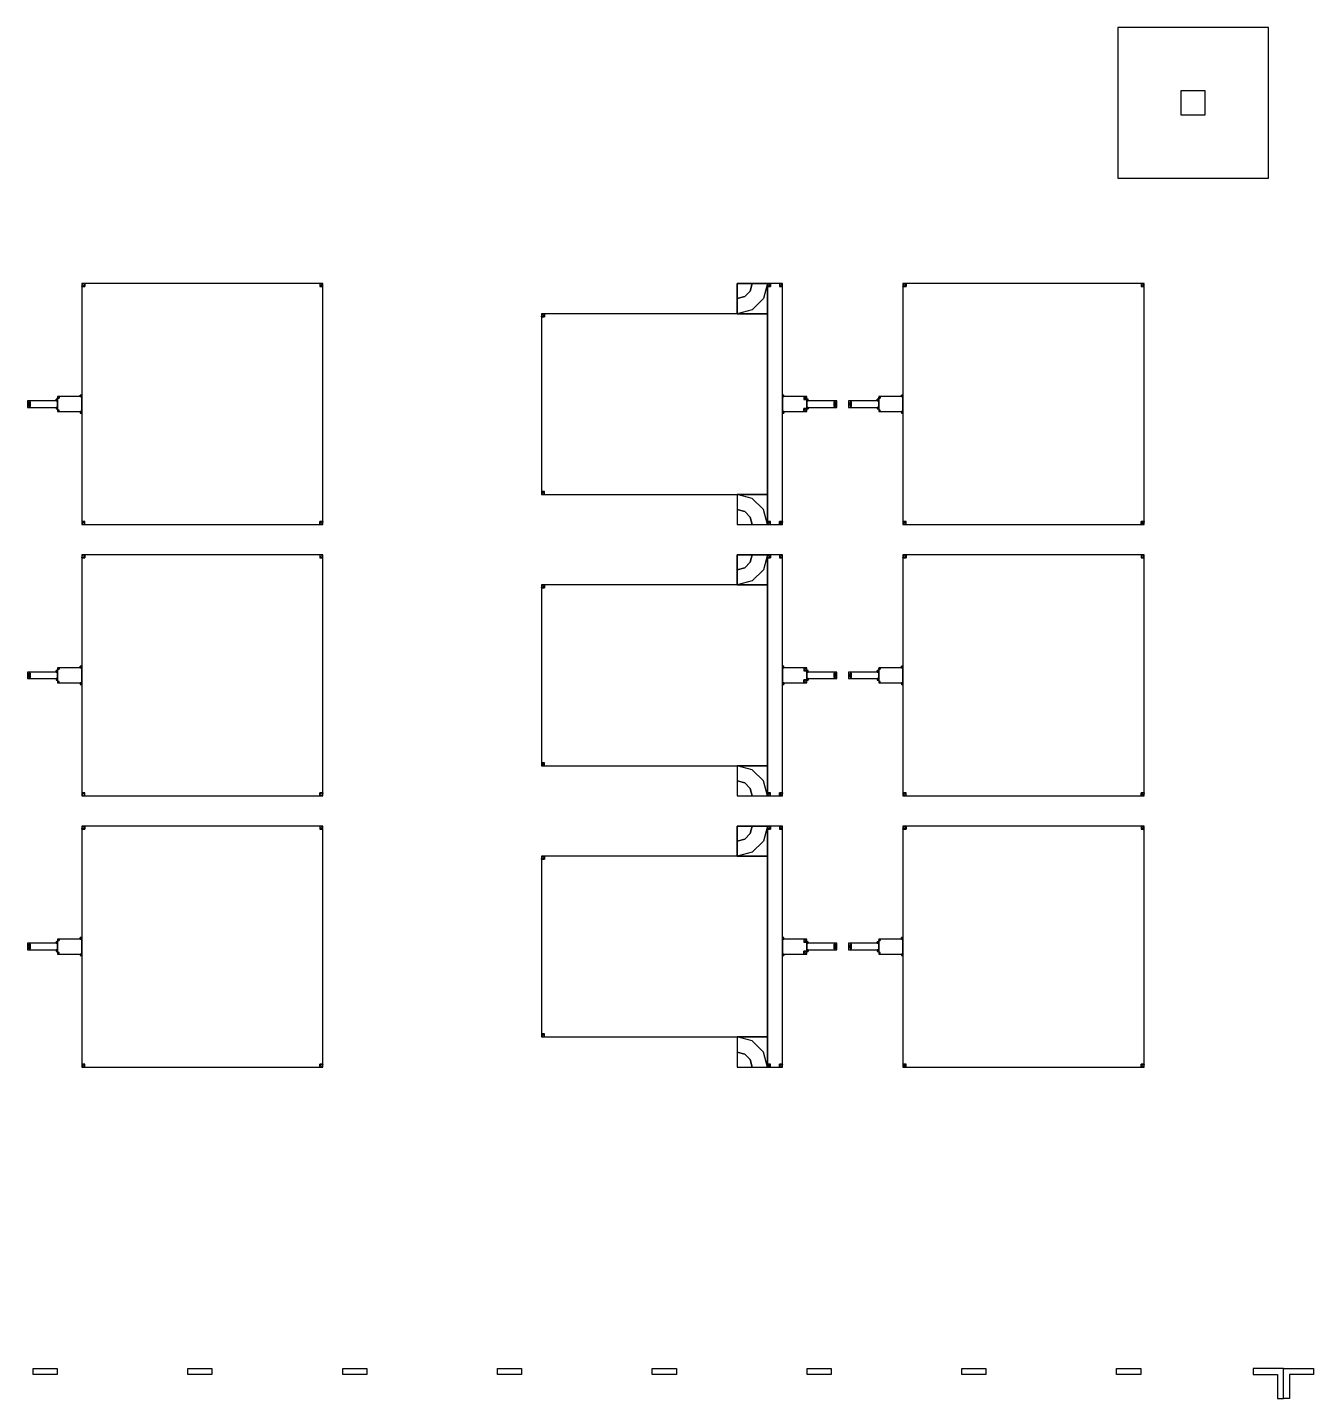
# Model space of a CAD drawing. Extents: x -50899 to 50899, y -48295 to 50898.
# Drawn here: x -35243 to -30975, y 24150 to 28700 of the extents above; entities that cross this region are included whole.
import ezdxf

# ---------------------------------------------------------------- set-up
doc = ezdxf.new("R2010")
doc.units = 0

# ---------------------------------------------------------------- blocks, each defined once
blk = doc.blocks.new('A')
for points in [[(5000, 52850), (5000, 52350), (5500, 52350), (5500, 52850), (5000, 52850)], [(5210, 52640), (5210, 52560), (5290, 52560), (5290, 52640), (5210, 52640)], [(1562.5, 51200), (2362.5, 51200), (2362.5, 52000), (1562.5, 52000), (1562.5, 51200)], [(1562.5, 52000), (1562.5, 51990), (1572.5, 51990), (1572.5, 52000), (1562.5, 52000)], [(1562.5, 51990), (1563.8, 51995), (1567.5, 51998.7), (1572.5, 52000), (1572.5, 51995), (1570, 51994.3), (1568.2, 51992.5), (1567.5, 51990), (1562.5, 51990)], [(1567.5, 51990), (1568.2, 51992.5), (1570, 51994.3), (1572.5, 51995), (1572.5, 51990), (1572.5, 51990), (1572.5, 51990), (1572.5, 51990), (1567.5, 51990)], [(2352.5, 52000), (2352.5, 51990), (2362.5, 51990), (2362.5, 52000), (2352.5, 52000)], [(2362.5, 51990), (2361.2, 51995), (2357.5, 51998.7), (2352.5, 52000), (2352.5, 51995), (2355, 51994.3), (2356.8, 51992.5), (2357.5, 51990), (2362.5, 51990)], [(2357.5, 51990), (2356.8, 51992.5), (2355, 51994.3), (2352.5, 51995), (2352.5, 51990), (2352.5, 51990), (2352.5, 51990), (2352.5, 51990), (2357.5, 51990)], [(3837.5, 51900), (3837.5, 52000), (3737.5, 52000), (3737.5, 51900), (3837.5, 51900)], [(3837.5, 52000), (3824.1, 51950), (3787.5, 51913.4), (3737.5, 51900), (3737.5, 51950), (3762.5, 51956.7), (3780.8, 51975), (3787.5, 52000), (3837.5, 52000)], [(3787.5, 52000), (3780.8, 51975), (3762.5, 51956.7), (3737.5, 51950), (3737.5, 52000), (3737.5, 52000), (3737.5, 52000), (3737.5, 52000), (3787.5, 52000)], [(3887.5, 52000), (3837.5, 52000), (3837.5, 51200), (3887.5, 51200), (3887.5, 52000)], [(3837.5, 52000), (3837.5, 51990), (3847.5, 51990), (3847.5, 52000), (3837.5, 52000)], [(3837.5, 51990), (3838.8, 51995), (3842.5, 51998.7), (3847.5, 52000), (3847.5, 51995), (3845, 51994.3), (3843.2, 51992.5), (3842.5, 51990), (3837.5, 51990)], [(3842.5, 51990), (3843.2, 51992.5), (3845, 51994.3), (3847.5, 51995), (3847.5, 51990), (3847.5, 51990), (3847.5, 51990), (3847.5, 51990), (3842.5, 51990)], [(3877.5, 52000), (3877.5, 51990), (3887.5, 51990), (3887.5, 52000), (3877.5, 52000)], [(3887.5, 51990), (3886.2, 51995), (3882.5, 51998.7), (3877.5, 52000), (3877.5, 51995), (3880, 51994.3), (3881.8, 51992.5), (3882.5, 51990), (3887.5, 51990)], [(3882.5, 51990), (3881.8, 51992.5), (3880, 51994.3), (3877.5, 51995), (3877.5, 51990), (3877.5, 51990), (3877.5, 51990), (3877.5, 51990), (3882.5, 51990)], [(4287.5, 51200), (5087.5, 51200), (5087.5, 52000), (4287.5, 52000), (4287.5, 51200)], [(4287.5, 52000), (4287.5, 51990), (4297.5, 51990), (4297.5, 52000), (4287.5, 52000)], [(4287.5, 51990), (4288.8, 51995), (4292.5, 51998.7), (4297.5, 52000), (4297.5, 51995), (4295, 51994.3), (4293.2, 51992.5), (4292.5, 51990), (4287.5, 51990)], [(4292.5, 51990), (4293.2, 51992.5), (4295, 51994.3), (4297.5, 51995), (4297.5, 51990), (4297.5, 51990), (4297.5, 51990), (4297.5, 51990), (4292.5, 51990)], [(5077.5, 52000), (5077.5, 51990), (5087.5, 51990), (5087.5, 52000), (5077.5, 52000)], [(5087.5, 51990), (5086.2, 51995), (5082.5, 51998.7), (5077.5, 52000), (5077.5, 51995), (5080, 51994.3), (5081.8, 51992.5), (5082.5, 51990), (5087.5, 51990)], [(5082.5, 51990), (5081.8, 51992.5), (5080, 51994.3), (5077.5, 51995), (5077.5, 51990), (5077.5, 51990), (5077.5, 51990), (5077.5, 51990), (5082.5, 51990)], [(3837.5, 51900), (3087.5, 51900), (3087.5, 51300), (3837.5, 51300), (3837.5, 51900)], [(3087.5, 51900), (3087.5, 51890), (3097.5, 51890), (3097.5, 51900), (3087.5, 51900)], [(3087.5, 51890), (3088.8, 51895), (3092.5, 51898.7), (3097.5, 51900), (3097.5, 51895), (3095, 51894.3), (3093.2, 51892.5), (3092.5, 51890), (3087.5, 51890)], [(3092.5, 51890), (3093.2, 51892.5), (3095, 51894.3), (3097.5, 51895), (3097.5, 51890), (3097.5, 51890), (3097.5, 51890), (3097.5, 51890), (3092.5, 51890)], [(1382, 51589), (1482, 51589), (1482, 51611), (1382, 51611), (1382, 51589)], [(1382, 51597.5), (1387, 51597.5), (1387, 51602.5), (1382, 51602.5), (1382, 51597.5)], [(1387, 51592.5), (1392, 51592.5), (1392, 51607.5), (1387, 51607.5), (1387, 51592.5)], [(1482, 51611), (1482, 51616), (1477, 51616), (1477, 51611), (1482, 51611)], [(1482, 51616), (1481.3, 51613.5), (1479.5, 51611.7), (1477, 51611), (1477, 51613.5), (1478.2, 51613.8), (1479.2, 51614.8), (1479.5, 51616), (1482, 51616)], [(1479.5, 51616), (1479.2, 51614.8), (1478.2, 51613.8), (1477, 51613.5), (1477, 51616), (1477, 51616), (1477, 51616), (1477, 51616), (1479.5, 51616)], [(1482, 51575), (1562.5, 51575), (1562.5, 51625), (1482, 51625), (1482, 51575)], [(1482, 51625), (1482, 51620), (1487, 51620), (1487, 51625), (1482, 51625)], [(1482, 51620), (1482.7, 51622.5), (1484.5, 51624.3), (1487, 51625), (1487, 51622.5), (1485.8, 51622.2), (1484.8, 51621.2), (1484.5, 51620), (1482, 51620)], [(1484.5, 51620), (1484.8, 51621.2), (1485.8, 51622.2), (1487, 51622.5), (1487, 51620), (1487, 51620), (1487, 51620), (1487, 51620), (1484.5, 51620)], [(1562.5, 51625), (1562.5, 51630), (1557.5, 51630), (1557.5, 51625), (1562.5, 51625)], [(1562.5, 51630), (1561.8, 51627.5), (1560, 51625.7), (1557.5, 51625), (1557.5, 51627.5), (1558.8, 51627.8), (1559.7, 51628.8), (1560, 51630), (1562.5, 51630)], [(1560, 51630), (1559.7, 51628.8), (1558.8, 51627.8), (1557.5, 51627.5), (1557.5, 51630), (1557.5, 51630), (1557.5, 51630), (1557.5, 51630), (1560, 51630)], [(3892.5, 51625), (3892.5, 51630), (3887.5, 51630), (3887.5, 51625), (3892.5, 51625)], [(3887.5, 51630), (3888.2, 51627.5), (3890, 51625.7), (3892.5, 51625), (3892.5, 51627.5), (3891.2, 51627.8), (3890.3, 51628.8), (3890, 51630), (3887.5, 51630)], [(3968, 51625), (3887.5, 51625), (3887.5, 51575), (3968, 51575), (3968, 51625)], [(3890, 51630), (3890.3, 51628.8), (3891.2, 51627.8), (3892.5, 51627.5), (3892.5, 51630), (3892.5, 51630), (3892.5, 51630), (3892.5, 51630), (3890, 51630)], [(3958, 51625), (3958, 51615), (3968, 51615), (3968, 51625), (3958, 51625)], [(3968, 51615), (3966.7, 51620), (3963, 51623.7), (3958, 51625), (3958, 51620), (3960.5, 51619.3), (3962.3, 51617.5), (3963, 51615), (3968, 51615)], [(3963, 51615), (3962.3, 51617.5), (3960.5, 51619.3), (3958, 51620), (3958, 51615), (3958, 51615), (3958, 51615), (3958, 51615), (3963, 51615)], [(3973, 51611), (3973, 51616), (3968, 51616), (3968, 51611), (3973, 51611)], [(3968, 51616), (3968.7, 51613.5), (3970.5, 51611.7), (3973, 51611), (3973, 51613.5), (3971.8, 51613.8), (3970.8, 51614.8), (3970.5, 51616), (3968, 51616)], [(4068, 51611), (3968, 51611), (3968, 51589), (4068, 51589), (4068, 51611)], [(3970.5, 51616), (3970.8, 51614.8), (3971.8, 51613.8), (3973, 51613.5), (3973, 51616), (3973, 51616), (3973, 51616), (3973, 51616), (3970.5, 51616)], [(4063, 51607.5), (4058, 51607.5), (4058, 51592.5), (4063, 51592.5), (4063, 51607.5)], [(4068, 51602.5), (4063, 51602.5), (4063, 51597.5), (4068, 51597.5), (4068, 51602.5)], [(4107, 51589), (4207, 51589), (4207, 51611), (4107, 51611), (4107, 51589)], [(4107, 51597.5), (4112, 51597.5), (4112, 51602.5), (4107, 51602.5), (4107, 51597.5)], [(4112, 51592.5), (4117, 51592.5), (4117, 51607.5), (4112, 51607.5), (4112, 51592.5)], [(4207, 51611), (4207, 51616), (4202, 51616), (4202, 51611), (4207, 51611)], [(4207, 51616), (4206.3, 51613.5), (4204.5, 51611.7), (4202, 51611), (4202, 51613.5), (4203.2, 51613.8), (4204.2, 51614.8), (4204.5, 51616), (4207, 51616)], [(4204.5, 51616), (4204.2, 51614.8), (4203.2, 51613.8), (4202, 51613.5), (4202, 51616), (4202, 51616), (4202, 51616), (4202, 51616), (4204.5, 51616)], [(4207, 51575), (4287.5, 51575), (4287.5, 51625), (4207, 51625), (4207, 51575)], [(4207, 51625), (4207, 51620), (4212, 51620), (4212, 51625), (4207, 51625)], [(4207, 51620), (4207.7, 51622.5), (4209.5, 51624.3), (4212, 51625), (4212, 51622.5), (4210.8, 51622.2), (4209.8, 51621.2), (4209.5, 51620), (4207, 51620)], [(4209.5, 51620), (4209.8, 51621.2), (4210.8, 51622.2), (4212, 51622.5), (4212, 51620), (4212, 51620), (4212, 51620), (4212, 51620), (4209.5, 51620)], [(4287.5, 51625), (4287.5, 51630), (4282.5, 51630), (4282.5, 51625), (4287.5, 51625)], [(4287.5, 51630), (4286.8, 51627.5), (4285, 51625.7), (4282.5, 51625), (4282.5, 51627.5), (4283.8, 51627.8), (4284.7, 51628.8), (4285, 51630), (4287.5, 51630)], [(4285, 51630), (4284.7, 51628.8), (4283.8, 51627.8), (4282.5, 51627.5), (4282.5, 51630), (4282.5, 51630), (4282.5, 51630), (4282.5, 51630), (4285, 51630)], [(1477, 51589), (1477, 51584), (1482, 51584), (1482, 51589), (1477, 51589)], [(1482, 51584), (1481.3, 51586.5), (1479.5, 51588.3), (1477, 51589), (1477, 51586.5), (1478.2, 51586.2), (1479.2, 51585.2), (1479.5, 51584), (1482, 51584)], [(1479.5, 51584), (1479.2, 51585.2), (1478.2, 51586.2), (1477, 51586.5), (1477, 51584), (1477, 51584), (1477, 51584), (1477, 51584), (1479.5, 51584)], [(1487, 51575), (1487, 51580), (1482, 51580), (1482, 51575), (1487, 51575)], [(1482, 51580), (1482.7, 51577.5), (1484.5, 51575.7), (1487, 51575), (1487, 51577.5), (1485.8, 51577.8), (1484.8, 51578.8), (1484.5, 51580), (1482, 51580)], [(1484.5, 51580), (1484.8, 51578.8), (1485.8, 51577.8), (1487, 51577.5), (1487, 51580), (1487, 51580), (1487, 51580), (1487, 51580), (1484.5, 51580)], [(1557.5, 51575), (1557.5, 51570), (1562.5, 51570), (1562.5, 51575), (1557.5, 51575)], [(1562.5, 51570), (1561.8, 51572.5), (1560, 51574.3), (1557.5, 51575), (1557.5, 51572.5), (1558.8, 51572.2), (1559.7, 51571.2), (1560, 51570), (1562.5, 51570)], [(1560, 51570), (1559.7, 51571.2), (1558.8, 51572.2), (1557.5, 51572.5), (1557.5, 51570), (1557.5, 51570), (1557.5, 51570), (1557.5, 51570), (1560, 51570)], [(3887.5, 51575), (3887.5, 51570), (3892.5, 51570), (3892.5, 51575), (3887.5, 51575)], [(3887.5, 51570), (3888.2, 51572.5), (3890, 51574.3), (3892.5, 51575), (3892.5, 51572.5), (3891.2, 51572.2), (3890.3, 51571.2), (3890, 51570), (3887.5, 51570)], [(3890, 51570), (3890.3, 51571.2), (3891.2, 51572.2), (3892.5, 51572.5), (3892.5, 51570), (3892.5, 51570), (3892.5, 51570), (3892.5, 51570), (3890, 51570)], [(3968, 51575), (3968, 51585), (3958, 51585), (3958, 51575), (3968, 51575)], [(3968, 51585), (3966.7, 51580), (3963, 51576.3), (3958, 51575), (3958, 51580), (3960.5, 51580.7), (3962.3, 51582.5), (3963, 51585), (3968, 51585)], [(3963, 51585), (3962.3, 51582.5), (3960.5, 51580.7), (3958, 51580), (3958, 51585), (3958, 51585), (3958, 51585), (3958, 51585), (3963, 51585)], [(3968, 51589), (3968, 51584), (3973, 51584), (3973, 51589), (3968, 51589)], [(3968, 51584), (3968.7, 51586.5), (3970.5, 51588.3), (3973, 51589), (3973, 51586.5), (3971.8, 51586.2), (3970.8, 51585.2), (3970.5, 51584), (3968, 51584)], [(3970.5, 51584), (3970.8, 51585.2), (3971.8, 51586.2), (3973, 51586.5), (3973, 51584), (3973, 51584), (3973, 51584), (3973, 51584), (3970.5, 51584)], [(4202, 51589), (4202, 51584), (4207, 51584), (4207, 51589), (4202, 51589)], [(4207, 51584), (4206.3, 51586.5), (4204.5, 51588.3), (4202, 51589), (4202, 51586.5), (4203.2, 51586.2), (4204.2, 51585.2), (4204.5, 51584), (4207, 51584)], [(4204.5, 51584), (4204.2, 51585.2), (4203.2, 51586.2), (4202, 51586.5), (4202, 51584), (4202, 51584), (4202, 51584), (4202, 51584), (4204.5, 51584)], [(4212, 51575), (4212, 51580), (4207, 51580), (4207, 51575), (4212, 51575)], [(4207, 51580), (4207.7, 51577.5), (4209.5, 51575.7), (4212, 51575), (4212, 51577.5), (4210.8, 51577.8), (4209.8, 51578.8), (4209.5, 51580), (4207, 51580)], [(4209.5, 51580), (4209.8, 51578.8), (4210.8, 51577.8), (4212, 51577.5), (4212, 51580), (4212, 51580), (4212, 51580), (4212, 51580), (4209.5, 51580)], [(4282.5, 51575), (4282.5, 51570), (4287.5, 51570), (4287.5, 51575), (4282.5, 51575)], [(4287.5, 51570), (4286.8, 51572.5), (4285, 51574.3), (4282.5, 51575), (4282.5, 51572.5), (4283.8, 51572.2), (4284.7, 51571.2), (4285, 51570), (4287.5, 51570)], [(4285, 51570), (4284.7, 51571.2), (4283.8, 51572.2), (4282.5, 51572.5), (4282.5, 51570), (4282.5, 51570), (4282.5, 51570), (4282.5, 51570), (4285, 51570)], [(3097.5, 51300), (3097.5, 51310), (3087.5, 51310), (3087.5, 51300), (3097.5, 51300)], [(3087.5, 51310), (3088.8, 51305), (3092.5, 51301.3), (3097.5, 51300), (3097.5, 51305), (3095, 51305.7), (3093.2, 51307.5), (3092.5, 51310), (3087.5, 51310)], [(3092.5, 51310), (3093.2, 51307.5), (3095, 51305.7), (3097.5, 51305), (3097.5, 51310), (3097.5, 51310), (3097.5, 51310), (3097.5, 51310), (3092.5, 51310)], [(3737.5, 51300), (3737.5, 51200), (3837.5, 51200), (3837.5, 51300), (3737.5, 51300)], [(3837.5, 51200), (3824.1, 51250), (3787.5, 51286.6), (3737.5, 51300), (3737.5, 51250), (3762.5, 51243.3), (3780.8, 51225), (3787.5, 51200), (3837.5, 51200)], [(3787.5, 51200), (3780.8, 51225), (3762.5, 51243.3), (3737.5, 51250), (3737.5, 51200), (3737.5, 51200), (3737.5, 51200), (3737.5, 51200), (3787.5, 51200)], [(1572.5, 51200), (1572.5, 51210), (1562.5, 51210), (1562.5, 51200), (1572.5, 51200)], [(1562.5, 51210), (1563.8, 51205), (1567.5, 51201.3), (1572.5, 51200), (1572.5, 51205), (1570, 51205.7), (1568.2, 51207.5), (1567.5, 51210), (1562.5, 51210)], [(1567.5, 51210), (1568.2, 51207.5), (1570, 51205.7), (1572.5, 51205), (1572.5, 51210), (1572.5, 51210), (1572.5, 51210), (1572.5, 51210), (1567.5, 51210)], [(2362.5, 51200), (2362.5, 51210), (2352.5, 51210), (2352.5, 51200), (2362.5, 51200)], [(2362.5, 51210), (2361.2, 51205), (2357.5, 51201.3), (2352.5, 51200), (2352.5, 51205), (2355, 51205.7), (2356.8, 51207.5), (2357.5, 51210), (2362.5, 51210)], [(2357.5, 51210), (2356.8, 51207.5), (2355, 51205.7), (2352.5, 51205), (2352.5, 51210), (2352.5, 51210), (2352.5, 51210), (2352.5, 51210), (2357.5, 51210)], [(3847.5, 51200), (3847.5, 51210), (3837.5, 51210), (3837.5, 51200), (3847.5, 51200)], [(3837.5, 51210), (3838.8, 51205), (3842.5, 51201.3), (3847.5, 51200), (3847.5, 51205), (3845, 51205.7), (3843.2, 51207.5), (3842.5, 51210), (3837.5, 51210)], [(3842.5, 51210), (3843.2, 51207.5), (3845, 51205.7), (3847.5, 51205), (3847.5, 51210), (3847.5, 51210), (3847.5, 51210), (3847.5, 51210), (3842.5, 51210)], [(3887.5, 51200), (3887.5, 51210), (3877.5, 51210), (3877.5, 51200), (3887.5, 51200)], [(3887.5, 51210), (3886.2, 51205), (3882.5, 51201.3), (3877.5, 51200), (3877.5, 51205), (3880, 51205.7), (3881.8, 51207.5), (3882.5, 51210), (3887.5, 51210)], [(3882.5, 51210), (3881.8, 51207.5), (3880, 51205.7), (3877.5, 51205), (3877.5, 51210), (3877.5, 51210), (3877.5, 51210), (3877.5, 51210), (3882.5, 51210)], [(4297.5, 51200), (4297.5, 51210), (4287.5, 51210), (4287.5, 51200), (4297.5, 51200)], [(4287.5, 51210), (4288.8, 51205), (4292.5, 51201.3), (4297.5, 51200), (4297.5, 51205), (4295, 51205.7), (4293.2, 51207.5), (4292.5, 51210), (4287.5, 51210)], [(4292.5, 51210), (4293.2, 51207.5), (4295, 51205.7), (4297.5, 51205), (4297.5, 51210), (4297.5, 51210), (4297.5, 51210), (4297.5, 51210), (4292.5, 51210)], [(5087.5, 51200), (5087.5, 51210), (5077.5, 51210), (5077.5, 51200), (5087.5, 51200)], [(5087.5, 51210), (5086.2, 51205), (5082.5, 51201.3), (5077.5, 51200), (5077.5, 51205), (5080, 51205.7), (5081.8, 51207.5), (5082.5, 51210), (5087.5, 51210)], [(5082.5, 51210), (5081.8, 51207.5), (5080, 51205.7), (5077.5, 51205), (5077.5, 51210), (5077.5, 51210), (5077.5, 51210), (5077.5, 51210), (5082.5, 51210)], [(1562.5, 50300), (2362.5, 50300), (2362.5, 51100), (1562.5, 51100), (1562.5, 50300)], [(1562.5, 51100), (1562.5, 51090), (1572.5, 51090), (1572.5, 51100), (1562.5, 51100)], [(1562.5, 51090), (1563.8, 51095), (1567.5, 51098.7), (1572.5, 51100), (1572.5, 51095), (1570, 51094.3), (1568.2, 51092.5), (1567.5, 51090), (1562.5, 51090)], [(2352.5, 51100), (2352.5, 51090), (2362.5, 51090), (2362.5, 51100), (2352.5, 51100)], [(2362.5, 51090), (2361.2, 51095), (2357.5, 51098.7), (2352.5, 51100), (2352.5, 51095), (2355, 51094.3), (2356.8, 51092.5), (2357.5, 51090), (2362.5, 51090)], [(3837.5, 51000), (3837.5, 51100), (3737.5, 51100), (3737.5, 51000), (3837.5, 51000)], [(3837.5, 51100), (3824.1, 51050), (3787.5, 51013.4), (3737.5, 51000), (3737.5, 51050), (3762.5, 51056.7), (3780.8, 51075), (3787.5, 51100), (3837.5, 51100)], [(3787.5, 51100), (3780.8, 51075), (3762.5, 51056.7), (3737.5, 51050), (3737.5, 51100), (3737.5, 51100), (3737.5, 51100), (3737.5, 51100), (3787.5, 51100)], [(3887.5, 51100), (3837.5, 51100), (3837.5, 50300), (3887.5, 50300), (3887.5, 51100)], [(3837.5, 51100), (3837.5, 51090), (3847.5, 51090), (3847.5, 51100), (3837.5, 51100)], [(3837.5, 51090), (3838.8, 51095), (3842.5, 51098.7), (3847.5, 51100), (3847.5, 51095), (3845, 51094.3), (3843.2, 51092.5), (3842.5, 51090), (3837.5, 51090)], [(3877.5, 51100), (3877.5, 51090), (3887.5, 51090), (3887.5, 51100), (3877.5, 51100)], [(3887.5, 51090), (3886.2, 51095), (3882.5, 51098.7), (3877.5, 51100), (3877.5, 51095), (3880, 51094.3), (3881.8, 51092.5), (3882.5, 51090), (3887.5, 51090)], [(4287.5, 50300), (5087.5, 50300), (5087.5, 51100), (4287.5, 51100), (4287.5, 50300)], [(4287.5, 51100), (4287.5, 51090), (4297.5, 51090), (4297.5, 51100), (4287.5, 51100)], [(4287.5, 51090), (4288.8, 51095), (4292.5, 51098.7), (4297.5, 51100), (4297.5, 51095), (4295, 51094.3), (4293.2, 51092.5), (4292.5, 51090), (4287.5, 51090)], [(5077.5, 51100), (5077.5, 51090), (5087.5, 51090), (5087.5, 51100), (5077.5, 51100)], [(5087.5, 51090), (5086.2, 51095), (5082.5, 51098.7), (5077.5, 51100), (5077.5, 51095), (5080, 51094.3), (5081.8, 51092.5), (5082.5, 51090), (5087.5, 51090)], [(1567.5, 51090), (1568.2, 51092.5), (1570, 51094.3), (1572.5, 51095), (1572.5, 51090), (1572.5, 51090), (1572.5, 51090), (1572.5, 51090), (1567.5, 51090)], [(2357.5, 51090), (2356.8, 51092.5), (2355, 51094.3), (2352.5, 51095), (2352.5, 51090), (2352.5, 51090), (2352.5, 51090), (2352.5, 51090), (2357.5, 51090)], [(3842.5, 51090), (3843.2, 51092.5), (3845, 51094.3), (3847.5, 51095), (3847.5, 51090), (3847.5, 51090), (3847.5, 51090), (3847.5, 51090), (3842.5, 51090)], [(3882.5, 51090), (3881.8, 51092.5), (3880, 51094.3), (3877.5, 51095), (3877.5, 51090), (3877.5, 51090), (3877.5, 51090), (3877.5, 51090), (3882.5, 51090)], [(4292.5, 51090), (4293.2, 51092.5), (4295, 51094.3), (4297.5, 51095), (4297.5, 51090), (4297.5, 51090), (4297.5, 51090), (4297.5, 51090), (4292.5, 51090)], [(5082.5, 51090), (5081.8, 51092.5), (5080, 51094.3), (5077.5, 51095), (5077.5, 51090), (5077.5, 51090), (5077.5, 51090), (5077.5, 51090), (5082.5, 51090)], [(3837.5, 51000), (3087.5, 51000), (3087.5, 50400), (3837.5, 50400), (3837.5, 51000)], [(3087.5, 51000), (3087.5, 50990), (3097.5, 50990), (3097.5, 51000), (3087.5, 51000)], [(3087.5, 50990), (3088.8, 50995), (3092.5, 50998.7), (3097.5, 51000), (3097.5, 50995), (3095, 50994.3), (3093.2, 50992.5), (3092.5, 50990), (3087.5, 50990)], [(3092.5, 50990), (3093.2, 50992.5), (3095, 50994.3), (3097.5, 50995), (3097.5, 50990), (3097.5, 50990), (3097.5, 50990), (3097.5, 50990), (3092.5, 50990)], [(1382, 50689), (1482, 50689), (1482, 50711), (1382, 50711), (1382, 50689)], [(1382, 50697.5), (1387, 50697.5), (1387, 50702.5), (1382, 50702.5), (1382, 50697.5)], [(1387, 50692.5), (1392, 50692.5), (1392, 50707.5), (1387, 50707.5), (1387, 50692.5)], [(1482, 50711), (1482, 50716), (1477, 50716), (1477, 50711), (1482, 50711)], [(1482, 50716), (1481.3, 50713.5), (1479.5, 50711.7), (1477, 50711), (1477, 50713.5), (1478.2, 50713.8), (1479.2, 50714.8), (1479.5, 50716), (1482, 50716)], [(1479.5, 50716), (1479.2, 50714.8), (1478.2, 50713.8), (1477, 50713.5), (1477, 50716), (1477, 50716), (1477, 50716), (1477, 50716), (1479.5, 50716)], [(1477, 50689), (1477, 50684), (1482, 50684), (1482, 50689), (1477, 50689)], [(1482, 50684), (1481.3, 50686.5), (1479.5, 50688.3), (1477, 50689), (1477, 50686.5), (1478.2, 50686.2), (1479.2, 50685.2), (1479.5, 50684), (1482, 50684)], [(1482, 50675), (1562.5, 50675), (1562.5, 50725), (1482, 50725), (1482, 50675)], [(1482, 50725), (1482, 50720), (1487, 50720), (1487, 50725), (1482, 50725)], [(1482, 50720), (1482.7, 50722.5), (1484.5, 50724.3), (1487, 50725), (1487, 50722.5), (1485.8, 50722.2), (1484.8, 50721.2), (1484.5, 50720), (1482, 50720)], [(1484.5, 50720), (1484.8, 50721.2), (1485.8, 50722.2), (1487, 50722.5), (1487, 50720), (1487, 50720), (1487, 50720), (1487, 50720), (1484.5, 50720)], [(1562.5, 50725), (1562.5, 50730), (1557.5, 50730), (1557.5, 50725), (1562.5, 50725)], [(1562.5, 50730), (1561.8, 50727.5), (1560, 50725.7), (1557.5, 50725), (1557.5, 50727.5), (1558.8, 50727.8), (1559.7, 50728.8), (1560, 50730), (1562.5, 50730)], [(1560, 50730), (1559.7, 50728.8), (1558.8, 50727.8), (1557.5, 50727.5), (1557.5, 50730), (1557.5, 50730), (1557.5, 50730), (1557.5, 50730), (1560, 50730)], [(3892.5, 50725), (3892.5, 50730), (3887.5, 50730), (3887.5, 50725), (3892.5, 50725)], [(3887.5, 50730), (3888.2, 50727.5), (3890, 50725.7), (3892.5, 50725), (3892.5, 50727.5), (3891.2, 50727.8), (3890.3, 50728.8), (3890, 50730), (3887.5, 50730)], [(3968, 50725), (3887.5, 50725), (3887.5, 50675), (3968, 50675), (3968, 50725)], [(3890, 50730), (3890.3, 50728.8), (3891.2, 50727.8), (3892.5, 50727.5), (3892.5, 50730), (3892.5, 50730), (3892.5, 50730), (3892.5, 50730), (3890, 50730)], [(3958, 50725), (3958, 50715), (3968, 50715), (3968, 50725), (3958, 50725)], [(3968, 50715), (3966.7, 50720), (3963, 50723.7), (3958, 50725), (3958, 50720), (3960.5, 50719.3), (3962.3, 50717.5), (3963, 50715), (3968, 50715)], [(3963, 50715), (3962.3, 50717.5), (3960.5, 50719.3), (3958, 50720), (3958, 50715), (3958, 50715), (3958, 50715), (3958, 50715), (3963, 50715)], [(3973, 50711), (3973, 50716), (3968, 50716), (3968, 50711), (3973, 50711)], [(3968, 50716), (3968.7, 50713.5), (3970.5, 50711.7), (3973, 50711), (3973, 50713.5), (3971.8, 50713.8), (3970.8, 50714.8), (3970.5, 50716), (3968, 50716)], [(4068, 50711), (3968, 50711), (3968, 50689), (4068, 50689), (4068, 50711)], [(3968, 50689), (3968, 50684), (3973, 50684), (3973, 50689), (3968, 50689)], [(3968, 50684), (3968.7, 50686.5), (3970.5, 50688.3), (3973, 50689), (3973, 50686.5), (3971.8, 50686.2), (3970.8, 50685.2), (3970.5, 50684), (3968, 50684)], [(3970.5, 50716), (3970.8, 50714.8), (3971.8, 50713.8), (3973, 50713.5), (3973, 50716), (3973, 50716), (3973, 50716), (3973, 50716), (3970.5, 50716)], [(4063, 50707.5), (4058, 50707.5), (4058, 50692.5), (4063, 50692.5), (4063, 50707.5)], [(4068, 50702.5), (4063, 50702.5), (4063, 50697.5), (4068, 50697.5), (4068, 50702.5)], [(4107, 50689), (4207, 50689), (4207, 50711), (4107, 50711), (4107, 50689)], [(4107, 50697.5), (4112, 50697.5), (4112, 50702.5), (4107, 50702.5), (4107, 50697.5)], [(4112, 50692.5), (4117, 50692.5), (4117, 50707.5), (4112, 50707.5), (4112, 50692.5)], [(4207, 50711), (4207, 50716), (4202, 50716), (4202, 50711), (4207, 50711)], [(4207, 50716), (4206.3, 50713.5), (4204.5, 50711.7), (4202, 50711), (4202, 50713.5), (4203.2, 50713.8), (4204.2, 50714.8), (4204.5, 50716), (4207, 50716)], [(4204.5, 50716), (4204.2, 50714.8), (4203.2, 50713.8), (4202, 50713.5), (4202, 50716), (4202, 50716), (4202, 50716), (4202, 50716), (4204.5, 50716)], [(4202, 50689), (4202, 50684), (4207, 50684), (4207, 50689), (4202, 50689)], [(4207, 50684), (4206.3, 50686.5), (4204.5, 50688.3), (4202, 50689), (4202, 50686.5), (4203.2, 50686.2), (4204.2, 50685.2), (4204.5, 50684), (4207, 50684)], [(4207, 50675), (4287.5, 50675), (4287.5, 50725), (4207, 50725), (4207, 50675)], [(4207, 50725), (4207, 50720), (4212, 50720), (4212, 50725), (4207, 50725)], [(4207, 50720), (4207.7, 50722.5), (4209.5, 50724.3), (4212, 50725), (4212, 50722.5), (4210.8, 50722.2), (4209.8, 50721.2), (4209.5, 50720), (4207, 50720)], [(4209.5, 50720), (4209.8, 50721.2), (4210.8, 50722.2), (4212, 50722.5), (4212, 50720), (4212, 50720), (4212, 50720), (4212, 50720), (4209.5, 50720)], [(4287.5, 50725), (4287.5, 50730), (4282.5, 50730), (4282.5, 50725), (4287.5, 50725)], [(4287.5, 50730), (4286.8, 50727.5), (4285, 50725.7), (4282.5, 50725), (4282.5, 50727.5), (4283.8, 50727.8), (4284.7, 50728.8), (4285, 50730), (4287.5, 50730)], [(4285, 50730), (4284.7, 50728.8), (4283.8, 50727.8), (4282.5, 50727.5), (4282.5, 50730), (4282.5, 50730), (4282.5, 50730), (4282.5, 50730), (4285, 50730)], [(1479.5, 50684), (1479.2, 50685.2), (1478.2, 50686.2), (1477, 50686.5), (1477, 50684), (1477, 50684), (1477, 50684), (1477, 50684), (1479.5, 50684)], [(1487, 50675), (1487, 50680), (1482, 50680), (1482, 50675), (1487, 50675)], [(1482, 50680), (1482.7, 50677.5), (1484.5, 50675.7), (1487, 50675), (1487, 50677.5), (1485.8, 50677.8), (1484.8, 50678.8), (1484.5, 50680), (1482, 50680)], [(1484.5, 50680), (1484.8, 50678.8), (1485.8, 50677.8), (1487, 50677.5), (1487, 50680), (1487, 50680), (1487, 50680), (1487, 50680), (1484.5, 50680)], [(1557.5, 50675), (1557.5, 50670), (1562.5, 50670), (1562.5, 50675), (1557.5, 50675)], [(1562.5, 50670), (1561.8, 50672.5), (1560, 50674.3), (1557.5, 50675), (1557.5, 50672.5), (1558.8, 50672.2), (1559.7, 50671.2), (1560, 50670), (1562.5, 50670)], [(1560, 50670), (1559.7, 50671.2), (1558.8, 50672.2), (1557.5, 50672.5), (1557.5, 50670), (1557.5, 50670), (1557.5, 50670), (1557.5, 50670), (1560, 50670)], [(3887.5, 50675), (3887.5, 50670), (3892.5, 50670), (3892.5, 50675), (3887.5, 50675)], [(3887.5, 50670), (3888.2, 50672.5), (3890, 50674.3), (3892.5, 50675), (3892.5, 50672.5), (3891.2, 50672.2), (3890.3, 50671.2), (3890, 50670), (3887.5, 50670)], [(3890, 50670), (3890.3, 50671.2), (3891.2, 50672.2), (3892.5, 50672.5), (3892.5, 50670), (3892.5, 50670), (3892.5, 50670), (3892.5, 50670), (3890, 50670)], [(3968, 50675), (3968, 50685), (3958, 50685), (3958, 50675), (3968, 50675)], [(3968, 50685), (3966.7, 50680), (3963, 50676.3), (3958, 50675), (3958, 50680), (3960.5, 50680.7), (3962.3, 50682.5), (3963, 50685), (3968, 50685)], [(3963, 50685), (3962.3, 50682.5), (3960.5, 50680.7), (3958, 50680), (3958, 50685), (3958, 50685), (3958, 50685), (3958, 50685), (3963, 50685)], [(3970.5, 50684), (3970.8, 50685.2), (3971.8, 50686.2), (3973, 50686.5), (3973, 50684), (3973, 50684), (3973, 50684), (3973, 50684), (3970.5, 50684)], [(4204.5, 50684), (4204.2, 50685.2), (4203.2, 50686.2), (4202, 50686.5), (4202, 50684), (4202, 50684), (4202, 50684), (4202, 50684), (4204.5, 50684)], [(4212, 50675), (4212, 50680), (4207, 50680), (4207, 50675), (4212, 50675)], [(4207, 50680), (4207.7, 50677.5), (4209.5, 50675.7), (4212, 50675), (4212, 50677.5), (4210.8, 50677.8), (4209.8, 50678.8), (4209.5, 50680), (4207, 50680)], [(4209.5, 50680), (4209.8, 50678.8), (4210.8, 50677.8), (4212, 50677.5), (4212, 50680), (4212, 50680), (4212, 50680), (4212, 50680), (4209.5, 50680)], [(4282.5, 50675), (4282.5, 50670), (4287.5, 50670), (4287.5, 50675), (4282.5, 50675)], [(4287.5, 50670), (4286.8, 50672.5), (4285, 50674.3), (4282.5, 50675), (4282.5, 50672.5), (4283.8, 50672.2), (4284.7, 50671.2), (4285, 50670), (4287.5, 50670)], [(4285, 50670), (4284.7, 50671.2), (4283.8, 50672.2), (4282.5, 50672.5), (4282.5, 50670), (4282.5, 50670), (4282.5, 50670), (4282.5, 50670), (4285, 50670)], [(3097.5, 50400), (3097.5, 50410), (3087.5, 50410), (3087.5, 50400), (3097.5, 50400)], [(3087.5, 50410), (3088.8, 50405), (3092.5, 50401.3), (3097.5, 50400), (3097.5, 50405), (3095, 50405.7), (3093.2, 50407.5), (3092.5, 50410), (3087.5, 50410)], [(3092.5, 50410), (3093.2, 50407.5), (3095, 50405.7), (3097.5, 50405), (3097.5, 50410), (3097.5, 50410), (3097.5, 50410), (3097.5, 50410), (3092.5, 50410)], [(3737.5, 50400), (3737.5, 50300), (3837.5, 50300), (3837.5, 50400), (3737.5, 50400)], [(3837.5, 50300), (3824.1, 50350), (3787.5, 50386.6), (3737.5, 50400), (3737.5, 50350), (3762.5, 50343.3), (3780.8, 50325), (3787.5, 50300), (3837.5, 50300)], [(3787.5, 50300), (3780.8, 50325), (3762.5, 50343.3), (3737.5, 50350), (3737.5, 50300), (3737.5, 50300), (3737.5, 50300), (3737.5, 50300), (3787.5, 50300)], [(1572.5, 50300), (1572.5, 50310), (1562.5, 50310), (1562.5, 50300), (1572.5, 50300)], [(1562.5, 50310), (1563.8, 50305), (1567.5, 50301.3), (1572.5, 50300), (1572.5, 50305), (1570, 50305.7), (1568.2, 50307.5), (1567.5, 50310), (1562.5, 50310)], [(1567.5, 50310), (1568.2, 50307.5), (1570, 50305.7), (1572.5, 50305), (1572.5, 50310), (1572.5, 50310), (1572.5, 50310), (1572.5, 50310), (1567.5, 50310)], [(2362.5, 50300), (2362.5, 50310), (2352.5, 50310), (2352.5, 50300), (2362.5, 50300)], [(2362.5, 50310), (2361.2, 50305), (2357.5, 50301.3), (2352.5, 50300), (2352.5, 50305), (2355, 50305.7), (2356.8, 50307.5), (2357.5, 50310), (2362.5, 50310)], [(2357.5, 50310), (2356.8, 50307.5), (2355, 50305.7), (2352.5, 50305), (2352.5, 50310), (2352.5, 50310), (2352.5, 50310), (2352.5, 50310), (2357.5, 50310)], [(3847.5, 50300), (3847.5, 50310), (3837.5, 50310), (3837.5, 50300), (3847.5, 50300)], [(3837.5, 50310), (3838.8, 50305), (3842.5, 50301.3), (3847.5, 50300), (3847.5, 50305), (3845, 50305.7), (3843.2, 50307.5), (3842.5, 50310), (3837.5, 50310)], [(3842.5, 50310), (3843.2, 50307.5), (3845, 50305.7), (3847.5, 50305), (3847.5, 50310), (3847.5, 50310), (3847.5, 50310), (3847.5, 50310), (3842.5, 50310)], [(3887.5, 50300), (3887.5, 50310), (3877.5, 50310), (3877.5, 50300), (3887.5, 50300)], [(3887.5, 50310), (3886.2, 50305), (3882.5, 50301.3), (3877.5, 50300), (3877.5, 50305), (3880, 50305.7), (3881.8, 50307.5), (3882.5, 50310), (3887.5, 50310)], [(3882.5, 50310), (3881.8, 50307.5), (3880, 50305.7), (3877.5, 50305), (3877.5, 50310), (3877.5, 50310), (3877.5, 50310), (3877.5, 50310), (3882.5, 50310)], [(4297.5, 50300), (4297.5, 50310), (4287.5, 50310), (4287.5, 50300), (4297.5, 50300)], [(4287.5, 50310), (4288.8, 50305), (4292.5, 50301.3), (4297.5, 50300), (4297.5, 50305), (4295, 50305.7), (4293.2, 50307.5), (4292.5, 50310), (4287.5, 50310)], [(4292.5, 50310), (4293.2, 50307.5), (4295, 50305.7), (4297.5, 50305), (4297.5, 50310), (4297.5, 50310), (4297.5, 50310), (4297.5, 50310), (4292.5, 50310)], [(5087.5, 50300), (5087.5, 50310), (5077.5, 50310), (5077.5, 50300), (5087.5, 50300)], [(5087.5, 50310), (5086.2, 50305), (5082.5, 50301.3), (5077.5, 50300), (5077.5, 50305), (5080, 50305.7), (5081.8, 50307.5), (5082.5, 50310), (5087.5, 50310)], [(5082.5, 50310), (5081.8, 50307.5), (5080, 50305.7), (5077.5, 50305), (5077.5, 50310), (5077.5, 50310), (5077.5, 50310), (5077.5, 50310), (5082.5, 50310)], [(1562.5, 49400), (2362.5, 49400), (2362.5, 50200), (1562.5, 50200), (1562.5, 49400)], [(1562.5, 50200), (1562.5, 50190), (1572.5, 50190), (1572.5, 50200), (1562.5, 50200)], [(1562.5, 50190), (1563.8, 50195), (1567.5, 50198.7), (1572.5, 50200), (1572.5, 50195), (1570, 50194.3), (1568.2, 50192.5), (1567.5, 50190), (1562.5, 50190)], [(1567.5, 50190), (1568.2, 50192.5), (1570, 50194.3), (1572.5, 50195), (1572.5, 50190), (1572.5, 50190), (1572.5, 50190), (1572.5, 50190), (1567.5, 50190)], [(2352.5, 50200), (2352.5, 50190), (2362.5, 50190), (2362.5, 50200), (2352.5, 50200)], [(2362.5, 50190), (2361.2, 50195), (2357.5, 50198.7), (2352.5, 50200), (2352.5, 50195), (2355, 50194.3), (2356.8, 50192.5), (2357.5, 50190), (2362.5, 50190)], [(2357.5, 50190), (2356.8, 50192.5), (2355, 50194.3), (2352.5, 50195), (2352.5, 50190), (2352.5, 50190), (2352.5, 50190), (2352.5, 50190), (2357.5, 50190)], [(3837.5, 50100), (3837.5, 50200), (3737.5, 50200), (3737.5, 50100), (3837.5, 50100)], [(3837.5, 50200), (3824.1, 50150), (3787.5, 50113.4), (3737.5, 50100), (3737.5, 50150), (3762.5, 50156.7), (3780.8, 50175), (3787.5, 50200), (3837.5, 50200)], [(3787.5, 50200), (3780.8, 50175), (3762.5, 50156.7), (3737.5, 50150), (3737.5, 50200), (3737.5, 50200), (3737.5, 50200), (3737.5, 50200), (3787.5, 50200)], [(3887.5, 50200), (3837.5, 50200), (3837.5, 49400), (3887.5, 49400), (3887.5, 50200)], [(3837.5, 50200), (3837.5, 50190), (3847.5, 50190), (3847.5, 50200), (3837.5, 50200)], [(3837.5, 50190), (3838.8, 50195), (3842.5, 50198.7), (3847.5, 50200), (3847.5, 50195), (3845, 50194.3), (3843.2, 50192.5), (3842.5, 50190), (3837.5, 50190)], [(3842.5, 50190), (3843.2, 50192.5), (3845, 50194.3), (3847.5, 50195), (3847.5, 50190), (3847.5, 50190), (3847.5, 50190), (3847.5, 50190), (3842.5, 50190)], [(3877.5, 50200), (3877.5, 50190), (3887.5, 50190), (3887.5, 50200), (3877.5, 50200)], [(3887.5, 50190), (3886.2, 50195), (3882.5, 50198.7), (3877.5, 50200), (3877.5, 50195), (3880, 50194.3), (3881.8, 50192.5), (3882.5, 50190), (3887.5, 50190)], [(3882.5, 50190), (3881.8, 50192.5), (3880, 50194.3), (3877.5, 50195), (3877.5, 50190), (3877.5, 50190), (3877.5, 50190), (3877.5, 50190), (3882.5, 50190)], [(4287.5, 49400), (5087.5, 49400), (5087.5, 50200), (4287.5, 50200), (4287.5, 49400)], [(4287.5, 50200), (4287.5, 50190), (4297.5, 50190), (4297.5, 50200), (4287.5, 50200)], [(4287.5, 50190), (4288.8, 50195), (4292.5, 50198.7), (4297.5, 50200), (4297.5, 50195), (4295, 50194.3), (4293.2, 50192.5), (4292.5, 50190), (4287.5, 50190)], [(4292.5, 50190), (4293.2, 50192.5), (4295, 50194.3), (4297.5, 50195), (4297.5, 50190), (4297.5, 50190), (4297.5, 50190), (4297.5, 50190), (4292.5, 50190)], [(5077.5, 50200), (5077.5, 50190), (5087.5, 50190), (5087.5, 50200), (5077.5, 50200)], [(5087.5, 50190), (5086.2, 50195), (5082.5, 50198.7), (5077.5, 50200), (5077.5, 50195), (5080, 50194.3), (5081.8, 50192.5), (5082.5, 50190), (5087.5, 50190)], [(5082.5, 50190), (5081.8, 50192.5), (5080, 50194.3), (5077.5, 50195), (5077.5, 50190), (5077.5, 50190), (5077.5, 50190), (5077.5, 50190), (5082.5, 50190)], [(3837.5, 50100), (3087.5, 50100), (3087.5, 49500), (3837.5, 49500), (3837.5, 50100)], [(3087.5, 50100), (3087.5, 50090), (3097.5, 50090), (3097.5, 50100), (3087.5, 50100)], [(3087.5, 50090), (3088.8, 50095), (3092.5, 50098.7), (3097.5, 50100), (3097.5, 50095), (3095, 50094.3), (3093.2, 50092.5), (3092.5, 50090), (3087.5, 50090)], [(3092.5, 50090), (3093.2, 50092.5), (3095, 50094.3), (3097.5, 50095), (3097.5, 50090), (3097.5, 50090), (3097.5, 50090), (3097.5, 50090), (3092.5, 50090)], [(1482, 49775), (1562.5, 49775), (1562.5, 49825), (1482, 49825), (1482, 49775)], [(1482, 49825), (1482, 49820), (1487, 49820), (1487, 49825), (1482, 49825)], [(1482, 49820), (1482.7, 49822.5), (1484.5, 49824.3), (1487, 49825), (1487, 49822.5), (1485.8, 49822.2), (1484.8, 49821.2), (1484.5, 49820), (1482, 49820)], [(1484.5, 49820), (1484.8, 49821.2), (1485.8, 49822.2), (1487, 49822.5), (1487, 49820), (1487, 49820), (1487, 49820), (1487, 49820), (1484.5, 49820)], [(1562.5, 49825), (1562.5, 49830), (1557.5, 49830), (1557.5, 49825), (1562.5, 49825)], [(1562.5, 49830), (1561.8, 49827.5), (1560, 49825.7), (1557.5, 49825), (1557.5, 49827.5), (1558.8, 49827.8), (1559.7, 49828.8), (1560, 49830), (1562.5, 49830)], [(1560, 49830), (1559.7, 49828.8), (1558.8, 49827.8), (1557.5, 49827.5), (1557.5, 49830), (1557.5, 49830), (1557.5, 49830), (1557.5, 49830), (1560, 49830)], [(3892.5, 49825), (3892.5, 49830), (3887.5, 49830), (3887.5, 49825), (3892.5, 49825)], [(3887.5, 49830), (3888.2, 49827.5), (3890, 49825.7), (3892.5, 49825), (3892.5, 49827.5), (3891.2, 49827.8), (3890.3, 49828.8), (3890, 49830), (3887.5, 49830)], [(3968, 49825), (3887.5, 49825), (3887.5, 49775), (3968, 49775), (3968, 49825)], [(3890, 49830), (3890.3, 49828.8), (3891.2, 49827.8), (3892.5, 49827.5), (3892.5, 49830), (3892.5, 49830), (3892.5, 49830), (3892.5, 49830), (3890, 49830)], [(3958, 49825), (3958, 49815), (3968, 49815), (3968, 49825), (3958, 49825)], [(3968, 49815), (3966.7, 49820), (3963, 49823.7), (3958, 49825), (3958, 49820), (3960.5, 49819.3), (3962.3, 49817.5), (3963, 49815), (3968, 49815)], [(4207, 49775), (4287.5, 49775), (4287.5, 49825), (4207, 49825), (4207, 49775)], [(4207, 49825), (4207, 49820), (4212, 49820), (4212, 49825), (4207, 49825)], [(4207, 49820), (4207.7, 49822.5), (4209.5, 49824.3), (4212, 49825), (4212, 49822.5), (4210.8, 49822.2), (4209.8, 49821.2), (4209.5, 49820), (4207, 49820)], [(4209.5, 49820), (4209.8, 49821.2), (4210.8, 49822.2), (4212, 49822.5), (4212, 49820), (4212, 49820), (4212, 49820), (4212, 49820), (4209.5, 49820)], [(4287.5, 49825), (4287.5, 49830), (4282.5, 49830), (4282.5, 49825), (4287.5, 49825)], [(4287.5, 49830), (4286.8, 49827.5), (4285, 49825.7), (4282.5, 49825), (4282.5, 49827.5), (4283.8, 49827.8), (4284.7, 49828.8), (4285, 49830), (4287.5, 49830)], [(4285, 49830), (4284.7, 49828.8), (4283.8, 49827.8), (4282.5, 49827.5), (4282.5, 49830), (4282.5, 49830), (4282.5, 49830), (4282.5, 49830), (4285, 49830)], [(1382, 49789), (1482, 49789), (1482, 49811), (1382, 49811), (1382, 49789)], [(1382, 49797.5), (1387, 49797.5), (1387, 49802.5), (1382, 49802.5), (1382, 49797.5)], [(1387, 49792.5), (1392, 49792.5), (1392, 49807.5), (1387, 49807.5), (1387, 49792.5)], [(1482, 49811), (1482, 49816), (1477, 49816), (1477, 49811), (1482, 49811)], [(1482, 49816), (1481.3, 49813.5), (1479.5, 49811.7), (1477, 49811), (1477, 49813.5), (1478.2, 49813.8), (1479.2, 49814.8), (1479.5, 49816), (1482, 49816)], [(1479.5, 49816), (1479.2, 49814.8), (1478.2, 49813.8), (1477, 49813.5), (1477, 49816), (1477, 49816), (1477, 49816), (1477, 49816), (1479.5, 49816)], [(1477, 49789), (1477, 49784), (1482, 49784), (1482, 49789), (1477, 49789)], [(1482, 49784), (1481.3, 49786.5), (1479.5, 49788.3), (1477, 49789), (1477, 49786.5), (1478.2, 49786.2), (1479.2, 49785.2), (1479.5, 49784), (1482, 49784)], [(1479.5, 49784), (1479.2, 49785.2), (1478.2, 49786.2), (1477, 49786.5), (1477, 49784), (1477, 49784), (1477, 49784), (1477, 49784), (1479.5, 49784)], [(1487, 49775), (1487, 49780), (1482, 49780), (1482, 49775), (1487, 49775)], [(1482, 49780), (1482.7, 49777.5), (1484.5, 49775.7), (1487, 49775), (1487, 49777.5), (1485.8, 49777.8), (1484.8, 49778.8), (1484.5, 49780), (1482, 49780)], [(1484.5, 49780), (1484.8, 49778.8), (1485.8, 49777.8), (1487, 49777.5), (1487, 49780), (1487, 49780), (1487, 49780), (1487, 49780), (1484.5, 49780)], [(3963, 49815), (3962.3, 49817.5), (3960.5, 49819.3), (3958, 49820), (3958, 49815), (3958, 49815), (3958, 49815), (3958, 49815), (3963, 49815)], [(3968, 49775), (3968, 49785), (3958, 49785), (3958, 49775), (3968, 49775)], [(3968, 49785), (3966.7, 49780), (3963, 49776.3), (3958, 49775), (3958, 49780), (3960.5, 49780.7), (3962.3, 49782.5), (3963, 49785), (3968, 49785)], [(3963, 49785), (3962.3, 49782.5), (3960.5, 49780.7), (3958, 49780), (3958, 49785), (3958, 49785), (3958, 49785), (3958, 49785), (3963, 49785)], [(3973, 49811), (3973, 49816), (3968, 49816), (3968, 49811), (3973, 49811)], [(3968, 49816), (3968.7, 49813.5), (3970.5, 49811.7), (3973, 49811), (3973, 49813.5), (3971.8, 49813.8), (3970.8, 49814.8), (3970.5, 49816), (3968, 49816)], [(4068, 49811), (3968, 49811), (3968, 49789), (4068, 49789), (4068, 49811)], [(3968, 49789), (3968, 49784), (3973, 49784), (3973, 49789), (3968, 49789)], [(3968, 49784), (3968.7, 49786.5), (3970.5, 49788.3), (3973, 49789), (3973, 49786.5), (3971.8, 49786.2), (3970.8, 49785.2), (3970.5, 49784), (3968, 49784)], [(3970.5, 49816), (3970.8, 49814.8), (3971.8, 49813.8), (3973, 49813.5), (3973, 49816), (3973, 49816), (3973, 49816), (3973, 49816), (3970.5, 49816)], [(3970.5, 49784), (3970.8, 49785.2), (3971.8, 49786.2), (3973, 49786.5), (3973, 49784), (3973, 49784), (3973, 49784), (3973, 49784), (3970.5, 49784)], [(4063, 49807.5), (4058, 49807.5), (4058, 49792.5), (4063, 49792.5), (4063, 49807.5)], [(4068, 49802.5), (4063, 49802.5), (4063, 49797.5), (4068, 49797.5), (4068, 49802.5)], [(4107, 49789), (4207, 49789), (4207, 49811), (4107, 49811), (4107, 49789)], [(4107, 49797.5), (4112, 49797.5), (4112, 49802.5), (4107, 49802.5), (4107, 49797.5)], [(4112, 49792.5), (4117, 49792.5), (4117, 49807.5), (4112, 49807.5), (4112, 49792.5)], [(4207, 49811), (4207, 49816), (4202, 49816), (4202, 49811), (4207, 49811)], [(4207, 49816), (4206.3, 49813.5), (4204.5, 49811.7), (4202, 49811), (4202, 49813.5), (4203.2, 49813.8), (4204.2, 49814.8), (4204.5, 49816), (4207, 49816)], [(4204.5, 49816), (4204.2, 49814.8), (4203.2, 49813.8), (4202, 49813.5), (4202, 49816), (4202, 49816), (4202, 49816), (4202, 49816), (4204.5, 49816)], [(4202, 49789), (4202, 49784), (4207, 49784), (4207, 49789), (4202, 49789)], [(4207, 49784), (4206.3, 49786.5), (4204.5, 49788.3), (4202, 49789), (4202, 49786.5), (4203.2, 49786.2), (4204.2, 49785.2), (4204.5, 49784), (4207, 49784)], [(4204.5, 49784), (4204.2, 49785.2), (4203.2, 49786.2), (4202, 49786.5), (4202, 49784), (4202, 49784), (4202, 49784), (4202, 49784), (4204.5, 49784)], [(4212, 49775), (4212, 49780), (4207, 49780), (4207, 49775), (4212, 49775)], [(4207, 49780), (4207.7, 49777.5), (4209.5, 49775.7), (4212, 49775), (4212, 49777.5), (4210.8, 49777.8), (4209.8, 49778.8), (4209.5, 49780), (4207, 49780)], [(4209.5, 49780), (4209.8, 49778.8), (4210.8, 49777.8), (4212, 49777.5), (4212, 49780), (4212, 49780), (4212, 49780), (4212, 49780), (4209.5, 49780)], [(1557.5, 49775), (1557.5, 49770), (1562.5, 49770), (1562.5, 49775), (1557.5, 49775)], [(1562.5, 49770), (1561.8, 49772.5), (1560, 49774.3), (1557.5, 49775), (1557.5, 49772.5), (1558.8, 49772.2), (1559.7, 49771.2), (1560, 49770), (1562.5, 49770)], [(1560, 49770), (1559.7, 49771.2), (1558.8, 49772.2), (1557.5, 49772.5), (1557.5, 49770), (1557.5, 49770), (1557.5, 49770), (1557.5, 49770), (1560, 49770)], [(3887.5, 49775), (3887.5, 49770), (3892.5, 49770), (3892.5, 49775), (3887.5, 49775)], [(3887.5, 49770), (3888.2, 49772.5), (3890, 49774.3), (3892.5, 49775), (3892.5, 49772.5), (3891.2, 49772.2), (3890.3, 49771.2), (3890, 49770), (3887.5, 49770)], [(3890, 49770), (3890.3, 49771.2), (3891.2, 49772.2), (3892.5, 49772.5), (3892.5, 49770), (3892.5, 49770), (3892.5, 49770), (3892.5, 49770), (3890, 49770)], [(4282.5, 49775), (4282.5, 49770), (4287.5, 49770), (4287.5, 49775), (4282.5, 49775)], [(4287.5, 49770), (4286.8, 49772.5), (4285, 49774.3), (4282.5, 49775), (4282.5, 49772.5), (4283.8, 49772.2), (4284.7, 49771.2), (4285, 49770), (4287.5, 49770)], [(4285, 49770), (4284.7, 49771.2), (4283.8, 49772.2), (4282.5, 49772.5), (4282.5, 49770), (4282.5, 49770), (4282.5, 49770), (4282.5, 49770), (4285, 49770)], [(3097.5, 49500), (3097.5, 49510), (3087.5, 49510), (3087.5, 49500), (3097.5, 49500)], [(3087.5, 49510), (3088.8, 49505), (3092.5, 49501.3), (3097.5, 49500), (3097.5, 49505), (3095, 49505.7), (3093.2, 49507.5), (3092.5, 49510), (3087.5, 49510)], [(3092.5, 49510), (3093.2, 49507.5), (3095, 49505.7), (3097.5, 49505), (3097.5, 49510), (3097.5, 49510), (3097.5, 49510), (3097.5, 49510), (3092.5, 49510)], [(3737.5, 49500), (3737.5, 49400), (3837.5, 49400), (3837.5, 49500), (3737.5, 49500)], [(3837.5, 49400), (3824.1, 49450), (3787.5, 49486.6), (3737.5, 49500), (3737.5, 49450), (3762.5, 49443.3), (3780.8, 49425), (3787.5, 49400), (3837.5, 49400)], [(3787.5, 49400), (3780.8, 49425), (3762.5, 49443.3), (3737.5, 49450), (3737.5, 49400), (3737.5, 49400), (3737.5, 49400), (3737.5, 49400), (3787.5, 49400)], [(1572.5, 49400), (1572.5, 49410), (1562.5, 49410), (1562.5, 49400), (1572.5, 49400)], [(1562.5, 49410), (1563.8, 49405), (1567.5, 49401.3), (1572.5, 49400), (1572.5, 49405), (1570, 49405.7), (1568.2, 49407.5), (1567.5, 49410), (1562.5, 49410)], [(1567.5, 49410), (1568.2, 49407.5), (1570, 49405.7), (1572.5, 49405), (1572.5, 49410), (1572.5, 49410), (1572.5, 49410), (1572.5, 49410), (1567.5, 49410)], [(2362.5, 49400), (2362.5, 49410), (2352.5, 49410), (2352.5, 49400), (2362.5, 49400)], [(2362.5, 49410), (2361.2, 49405), (2357.5, 49401.3), (2352.5, 49400), (2352.5, 49405), (2355, 49405.7), (2356.8, 49407.5), (2357.5, 49410), (2362.5, 49410)], [(2357.5, 49410), (2356.8, 49407.5), (2355, 49405.7), (2352.5, 49405), (2352.5, 49410), (2352.5, 49410), (2352.5, 49410), (2352.5, 49410), (2357.5, 49410)], [(3847.5, 49400), (3847.5, 49410), (3837.5, 49410), (3837.5, 49400), (3847.5, 49400)], [(3837.5, 49410), (3838.8, 49405), (3842.5, 49401.3), (3847.5, 49400), (3847.5, 49405), (3845, 49405.7), (3843.2, 49407.5), (3842.5, 49410), (3837.5, 49410)], [(3842.5, 49410), (3843.2, 49407.5), (3845, 49405.7), (3847.5, 49405), (3847.5, 49410), (3847.5, 49410), (3847.5, 49410), (3847.5, 49410), (3842.5, 49410)], [(3887.5, 49400), (3887.5, 49410), (3877.5, 49410), (3877.5, 49400), (3887.5, 49400)], [(3887.5, 49410), (3886.2, 49405), (3882.5, 49401.3), (3877.5, 49400), (3877.5, 49405), (3880, 49405.7), (3881.8, 49407.5), (3882.5, 49410), (3887.5, 49410)], [(3882.5, 49410), (3881.8, 49407.5), (3880, 49405.7), (3877.5, 49405), (3877.5, 49410), (3877.5, 49410), (3877.5, 49410), (3877.5, 49410), (3882.5, 49410)], [(4297.5, 49400), (4297.5, 49410), (4287.5, 49410), (4287.5, 49400), (4297.5, 49400)], [(4287.5, 49410), (4288.8, 49405), (4292.5, 49401.3), (4297.5, 49400), (4297.5, 49405), (4295, 49405.7), (4293.2, 49407.5), (4292.5, 49410), (4287.5, 49410)], [(4292.5, 49410), (4293.2, 49407.5), (4295, 49405.7), (4297.5, 49405), (4297.5, 49410), (4297.5, 49410), (4297.5, 49410), (4297.5, 49410), (4292.5, 49410)], [(5087.5, 49400), (5087.5, 49410), (5077.5, 49410), (5077.5, 49400), (5087.5, 49400)], [(5087.5, 49410), (5086.2, 49405), (5082.5, 49401.3), (5077.5, 49400), (5077.5, 49405), (5080, 49405.7), (5081.8, 49407.5), (5082.5, 49410), (5087.5, 49410)], [(5082.5, 49410), (5081.8, 49407.5), (5080, 49405.7), (5077.5, 49405), (5077.5, 49410), (5077.5, 49410), (5077.5, 49410), (5077.5, 49410), (5082.5, 49410)], [(1400.9, 48400), (1480.9, 48400), (1480.9, 48380), (1400.9, 48380), (1400.9, 48400)], [(1914.5, 48400), (1994.5, 48400), (1994.5, 48380), (1914.5, 48380), (1914.5, 48400)], [(2428.2, 48400), (2508.2, 48400), (2508.2, 48380), (2428.2, 48380), (2428.2, 48400)], [(2941.8, 48400), (3021.8, 48400), (3021.8, 48380), (2941.8, 48380), (2941.8, 48400)], [(3455.5, 48400), (3535.5, 48400), (3535.5, 48380), (3455.5, 48380), (3455.5, 48400)], [(3969.1, 48400), (4049.1, 48400), (4049.1, 48380), (3969.1, 48380), (3969.1, 48400)], [(4482.7, 48400), (4562.7, 48400), (4562.7, 48380), (4482.7, 48380), (4482.7, 48400)], [(4996.4, 48400), (5076.4, 48400), (5076.4, 48380), (4996.4, 48380), (4996.4, 48400)], [(5550, 48400), (5450, 48400), (5450, 48380), (5530, 48380), (5530, 48300), (5550, 48300), (5550, 48400)]]:
    blk.add_lwpolyline(points)
blk = doc.blocks.new('B')
blk.add_lwpolyline([(-100, 48400), (0, 48400), (0, 48380), (-80, 48380), (-80, 48300), (-100, 48300), (-100, 48400)])

msp = doc.modelspace()

# ---------------------------------------------------------------- block references
for name, p in [('A', (-36625, -24150)), ('B', (-30975, -24150))]:
    msp.add_blockref(name, p)

doc.saveas('drawing.dxf')
